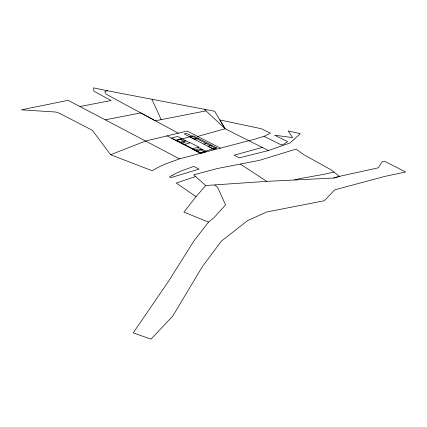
<?xml version="1.0" encoding="UTF-8"?>
<svg xmlns="http://www.w3.org/2000/svg" width="427" height="427" viewBox="0 0 427 427"><rect width="100%" height="100%" fill="white"/><g stroke="black" fill="none" stroke-linecap="round" stroke-linejoin="round"><path stroke-width="0.64" d="M214.648 185.147L217.583 187.149L225.52 204.875L213.986 217.733L208.531 222.067L193.666 241.287L168.74 280.993L133.197 332.852L150.939 339.139L172.705 316.193L202.403 266.56L221.517 240.983L247.74 220.535L266.645 211.995L324.397 200.727L334.656 189.86L384.727 176.42L405.65 171.985L384.524 161.246L382.197 161.598L378.349 167.811L339.412 176.367L333.823 178.027L266.72 181.363L205.718 185.51L193.682 174.83L217.621 168.473L259.627 160.312L296.055 149.098L303.565 154.553L331.571 170.106L339.412 176.367L333.834 178.027M205.718 185.51L196.073 196.644L183.893 212.123L208.531 222.067M179.521 158.855L165.895 163.829A308.844 126.461 23.1 0 0 158.097 167.411L152.129 170.736L110.609 154.734L92.355 130.294L59.182 113.134L55.996 112.055L21.35 109.835L68.128 100.329L179.521 158.855L255.437 138.983L264.393 136.202L270.387 133.16L261.457 128.767L219.836 119.939L225.109 128.74L268.444 150.55L290.189 142.906L300.304 133.699L288.193 130.929L292.596 137.563L274.598 135.226L287.601 141.625L284.211 143.979L281.628 145.052L264.014 136.314M110.609 154.734L145.655 141.001L187.261 131.073L220.396 148.148M225.109 128.74L214.626 111.25L107.545 90.775L104.786 91.73L106.045 94.159L155.364 120.782L205.979 110.86L204.314 109.301L225.109 128.74L197.669 136.437M195.587 176.516L176.276 183.092L196.073 196.644M167.053 135.893L200.674 153.325L206.454 151.553L198.08 147.182M196.452 151.11L202.254 149.359M195.278 150.016L198.865 148.943L204.005 151.628M211.461 145.175L208.008 146.21L213.1 148.847M203.844 144.129L206.097 143.461M181.945 143.034L185.574 142.004L180.546 139.378M198.32 138.391L194.824 139.383L189.834 136.8M179.778 142.367L185.665 140.707M193.986 139.021L196.26 138.375M175.657 140.211L181.566 138.572M262.242 147.427L234.108 155.214L239.264 157.873L268.444 150.55M294.609 179.97L299.492 178.667L324.515 174.195L334.021 172.06M105.261 119.806L140.793 112.915L178.353 133.197M79.945 106.52L111.079 100.51L93.876 91.181L93.63 87.861L107.545 90.775M189.78 142.858L177.488 136.448L171.558 138.06L183.914 144.54L190.357 142.693L198.651 147.011L192.251 148.911L200.674 153.325M240.422 164.112L266.72 181.363M152.017 99.422L161.155 119.651M172.278 175.337L169.45 177.013L171.046 177.563L199.035 169.14L193.831 166.397L180.738 171.147A288.487 117.628 23 0 0 172.278 175.337M216.537 147.795L200.434 152.722L176.901 140.387L193.346 135.823L216.537 147.795M216.051 148.607L213.815 149.29L184.234 133.971L186.53 133.347L216.051 148.607"/></g></svg>
